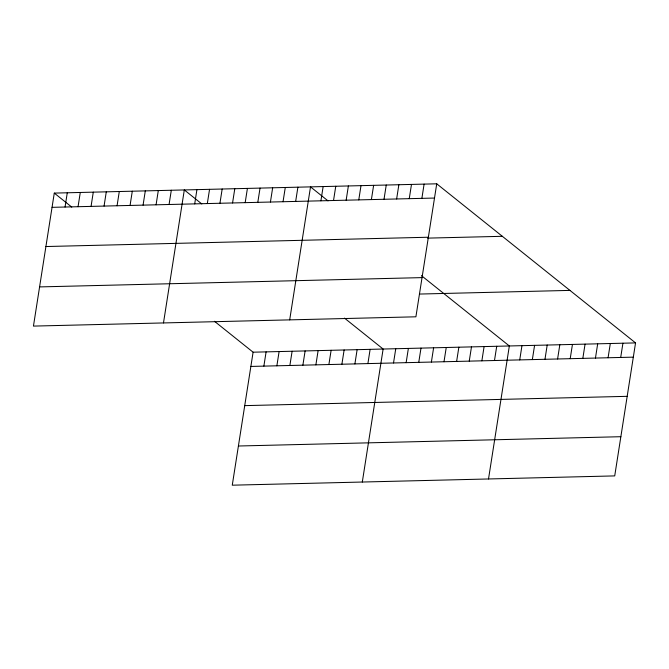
<?xml version="1.0" encoding="UTF-8"?>
<svg xmlns="http://www.w3.org/2000/svg" width="669" height="669" viewBox="0 0 669 669"><rect width="100%" height="100%" fill="white"/><g stroke="black" fill="none" stroke-linecap="round" stroke-linejoin="round"><path stroke-width="1" d="M54.281 193.098L33.45 326.096L415.901 316.805L436.732 183.808L54.281 193.098L71.775 207.097M65.052 207.03L67.276 192.781M78.056 206.713L80.28 192.471M91.059 206.395L93.284 192.154M104.063 206.077L106.287 191.836M117.067 205.768L119.291 191.518M130.07 205.45L132.295 191.209M143.074 205.132L145.298 190.891M156.078 204.814L158.302 190.573M169.073 204.497L171.306 190.255M163.487 322.935L184.31 189.937L201.804 203.945M194.704 203.878L196.929 189.636M207.323 203.568L209.556 189.327M219.942 203.267L222.175 189.018M232.561 202.958L234.794 188.717M245.189 202.648L247.413 188.407M257.808 202.347L260.04 188.098M270.427 202.038L272.659 187.797M214.456 321.279L253.099 352.195L232.268 485.192L614.719 475.902L635.55 342.904L436.732 183.808M283.046 201.729L285.278 187.487M263.87 366.119L266.103 351.877M295.665 201.419L297.897 187.178M276.874 365.809L279.107 351.56M289.694 319.874L310.516 186.877L328.019 200.876M289.878 365.491L292.11 351.25M320.911 200.809L323.144 186.567M302.881 365.174L305.114 350.932M333.53 200.499L335.763 186.258M315.885 364.856L318.118 350.615M346.149 200.198L348.382 185.957M328.889 364.546L331.122 350.297M358.776 199.889L361.001 185.648M341.892 364.229L344.125 349.987M371.395 199.579L373.628 185.338M354.896 363.911L357.129 349.67M384.014 199.278L386.247 185.037M367.9 363.593L370.124 349.352M396.633 198.969L398.866 184.728M362.305 482.031L383.128 349.034L344.493 318.118M409.261 198.66L411.485 184.418M393.523 362.974L395.755 348.733M421.88 198.358L424.104 184.117M406.142 362.665L408.374 348.424M418.761 362.355L420.993 348.114M431.388 362.054L433.612 347.805M444.007 361.745L446.24 347.504M456.626 361.436L458.859 347.194M469.245 361.135L471.478 346.885M481.872 360.825L484.097 346.584M494.491 360.516L496.716 346.274M488.512 478.971L509.343 345.965L421.453 275.645M519.729 359.905L521.962 345.664M532.348 359.596L534.581 345.355M544.976 359.295L547.2 345.045M557.595 358.985L559.828 344.744M570.214 358.676L572.447 344.435M582.833 358.375L585.066 344.125M595.46 358.066L597.685 343.824M608.079 357.756L610.312 343.515M620.698 357.455L622.931 343.205M52.048 207.34L434.499 198.049M45.91 246.535L428.361 237.236M427.583 238.122L502.344 236.308M39.588 286.909L422.039 277.618M419.463 294.059L569.938 290.396M253.099 352.195L635.55 342.904M250.867 366.436L633.317 357.146M244.729 405.631L627.179 396.332M238.407 446.006L620.857 436.706"/></g></svg>
